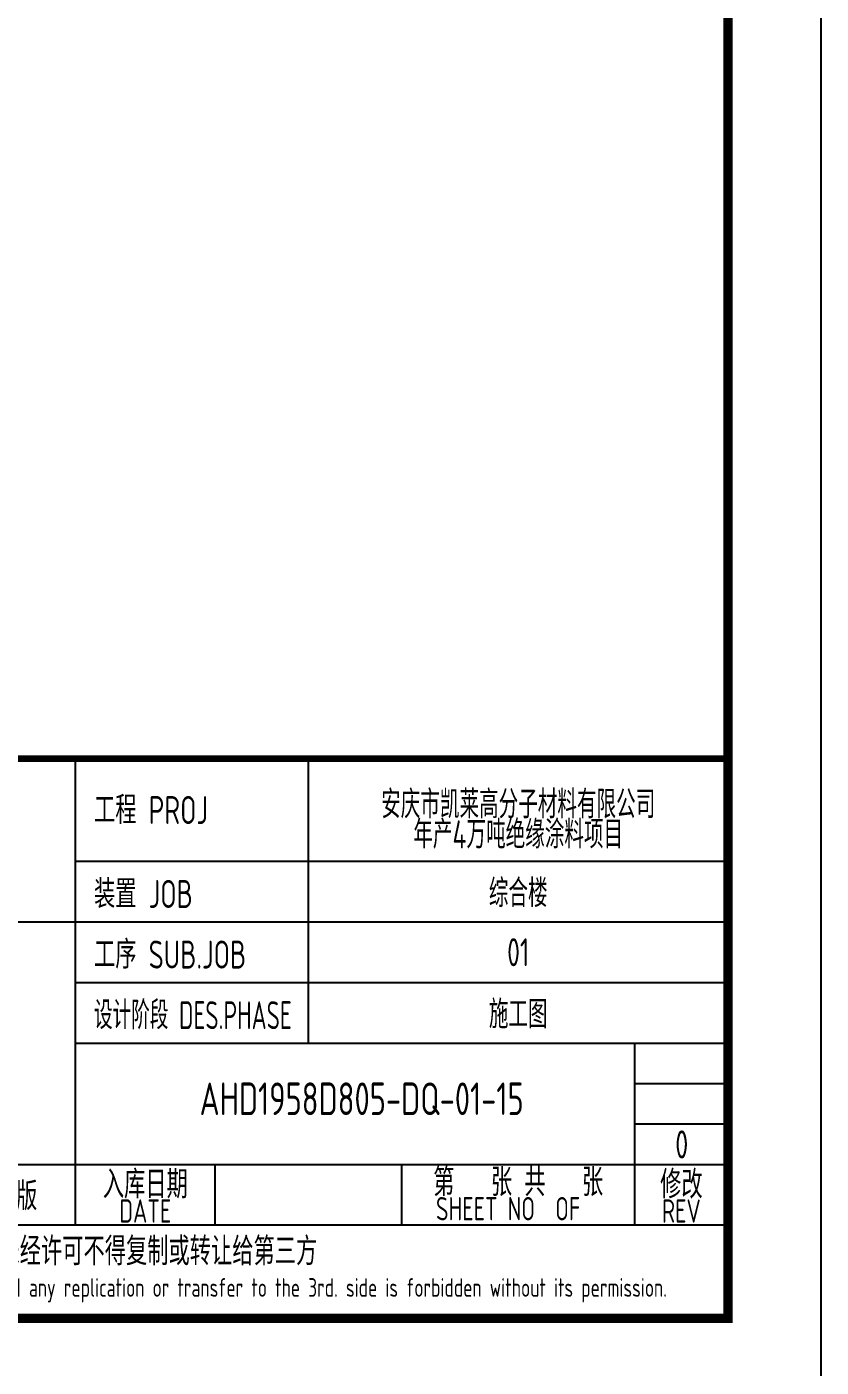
# Model space of a CAD drawing. Extents: x 6250600 to 6678662, y -692028 to -290561.
# Drawn here: x 6453371 to 6461892, y -511667 to -497293 of the extents above; entities that cross this region are included whole.
import ezdxf
from ezdxf.enums import TextEntityAlignment as Align

# ---------------------------------------------------------------- set-up
doc = ezdxf.new("R2010")
doc.units = 0
doc.header["$LTSCALE"] = 1000
doc.header["$MEASUREMENT"] = 0
doc.layers.get('0').update_dxf_attribs({"linetype": 'CONTINUOUS'})
doc.layers.add('AXIS', color=3, linetype='CONTINUOUS')
doc.layers.add('PUB_TITLE', color=4, linetype='CONTINUOUS')
doc.styles.add('AHD', font='sceie.shx', dxfattribs={"width": 0.7, "bigfont": 'sceic.shx'})
doc.styles.add('sceie', font='sceie.shx', dxfattribs={"width": 0.7, "bigfont": 'sceic.shx'})
doc.styles.add('TSSD_Rein', font='Tssdeng.shx', dxfattribs={"width": 0.7, "bigfont": 'hztxt.shx'})

msp = doc.modelspace()

# ---------------------------------------------------------------- linework, layer by layer
for p, q in [((6453892.3, -510141.8), (6453892.3, -505141.8)), ((6456392.3, -508191.8), (6456392.3, -505141.8)), ((6460892.3, -511141.8), (6460892.3, -505141.8)), ((6453892.3, -506241.8), (6460892.3, -506241.8)), ((6442892.3, -506891.8), (6460892.3, -506891.8)), ((6453892.3, -507541.8), (6460892.3, -507541.8)), ((6453892.3, -508191.8), (6460892.3, -508191.8)), ((6459892.3, -510141.8), (6459892.3, -508191.8)), ((6459892.3, -508625.1), (6460892.3, -508625.1)), ((6459892.3, -509058.5), (6460892.3, -509058.5)), ((6442892.3, -509491.8), (6460892.3, -509491.8)), ((6455392.3, -510141.8), (6455392.3, -509491.8)), ((6457392.3, -510141.8), (6457392.3, -509491.8)), ((6442892.3, -510141.8), (6460892.3, -510141.8)), ((6442892.3, -511141.8), (6460892.3, -511141.8))]:
    msp.add_line(p, q)
msp.add_lwpolyline([(6460892.3, -505141.8, 70, 70, 0), (6442892.3, -505141.8, 70, 70, 0), (6442892.3, -511141.8, 0, 0, 0)], format="xyseb")
at = {"layer": 'PUB_TITLE', "color": 4}
msp.add_lwpolyline([(6402492.3, -512141.8), (6461892.3, -512141.8), (6461892.3, -470141.8), (6402492.3, -470141.8)], close=True, dxfattribs=at)
at = {"layer": 'PUB_TITLE', "color": 4, "const_width": 100}
msp.add_lwpolyline([(6404992.3, -511141.8), (6460892.3, -511141.8), (6460892.3, -471141.8), (6404992.3, -471141.8)], close=True, dxfattribs=at)

# ---------------------------------------------------------------- texts
at = {"style": 'AHD'}
for s, width, p in [('工程 PROJ', 0.8, (6454092.3, -505841.8)), ('工程 PROJ', 0.8, (6454092.3, -505841.8)), ('装置 JOB', 0.8, (6454092.3, -506741.8)), ('装置 JOB', 0.8, (6454092.3, -506741.8)), ('工序 SUB.JOB', 0.8, (6454092.3, -507391.8)), ('工序 SUB.JOB', 0.8, (6454092.3, -507391.8)), ('设计阶段 DES.PHASE', 0.7, (6454092.3, -508041.8)), ('设计阶段 DES.PHASE', 0.7, (6454092.3, -508041.8))]:
    msp.add_text(s, height=300, dxfattribs=dict(at, width=width)).set_placement(p)
at = {"style": 'AHD', "width": 0.8}
for s, height, p in [('入库日期', 300, (6454642.3, -509691.8)), ('入库日期', 300, (6454642.3, -509691.8)), ('第   张 共   张', 300, (6458642.3, -509666.8)), ('修改', 300, (6460392.3, -509691.8)), ('修改', 300, (6460392.3, -509691.8)), ('SHEET NO  OF  ', 250, (6458642.3, -509966.8)), ('SHEET NO  OF  ', 250, (6458642.3, -509966.8)), ('DATE', 250, (6454642.3, -509991.8)), ('DATE', 250, (6454642.3, -509991.8)), ('REV', 250, (6460392.3, -509991.8)), ('REV', 250, (6460392.3, -509991.8)), ('本文件专有权属安徽华东化工医药工程有限责任公司所有,未经许可不得复制或转让给第三方', 300, (6451892.3, -510441.8)), ('本文件专有权属安徽华东化工医药工程有限责任公司所有,未经许可不得复制或转让给第三方', 300, (6451892.3, -510441.8)), ('The proprietary right of this document belongs to Anhui Huadong Chemical And Medical Engineering  Co.,Ltd.  and any replication or transfer to the 3rd. side is forbidden without its permission. ', 200, (6451892.3, -510841.8)), ('The proprietary right of this document belongs to Anhui Huadong Chemical And Medical Engineering  Co.,Ltd.  and any replication or transfer to the 3rd. side is forbidden without its permission. ', 200, (6451892.3, -510841.8))]:
    msp.add_text(s, height=height, dxfattribs=at).set_placement(p, align=Align.MIDDLE)
at = {"width": 0.8}
for tag, text, height, style, p in [('AHD1958D805-DQ-01-15', '200320-02-040', 350, 'sceie', (6456963, -508788.1)), ('0', '0', 300, 'AHD', (6460396.3, -509277.9)), ('0', '0', 300, 'AHD', (6460396.3, -509277.9)), ('第一版', '0', 300, 'AHD', (6453142.3, -509816.8))]:
    msp.add_attdef(tag, text=text, height=height, dxfattribs=dict(at, style=style)).set_placement(p, align=Align.MIDDLE)
at = {"layer": 'AXIS', "style": 'TSSD_Rein', "width": 0.7}
for s, p in [('安庆市凯莱高分子材料有限公司', (6458642.3, -505614.2)), ('年产4万吨绝缘涂料项目', (6458642.3, -505937.3)), ('综合楼', (6458642.3, -506566.8)), ('01', (6458642.3, -507216.8)), ('施工图', (6458642.3, -507866.8))]:
    msp.add_text(s, height=300, dxfattribs=at).set_placement(p, align=Align.MIDDLE)

doc.saveas('drawing.dxf')
